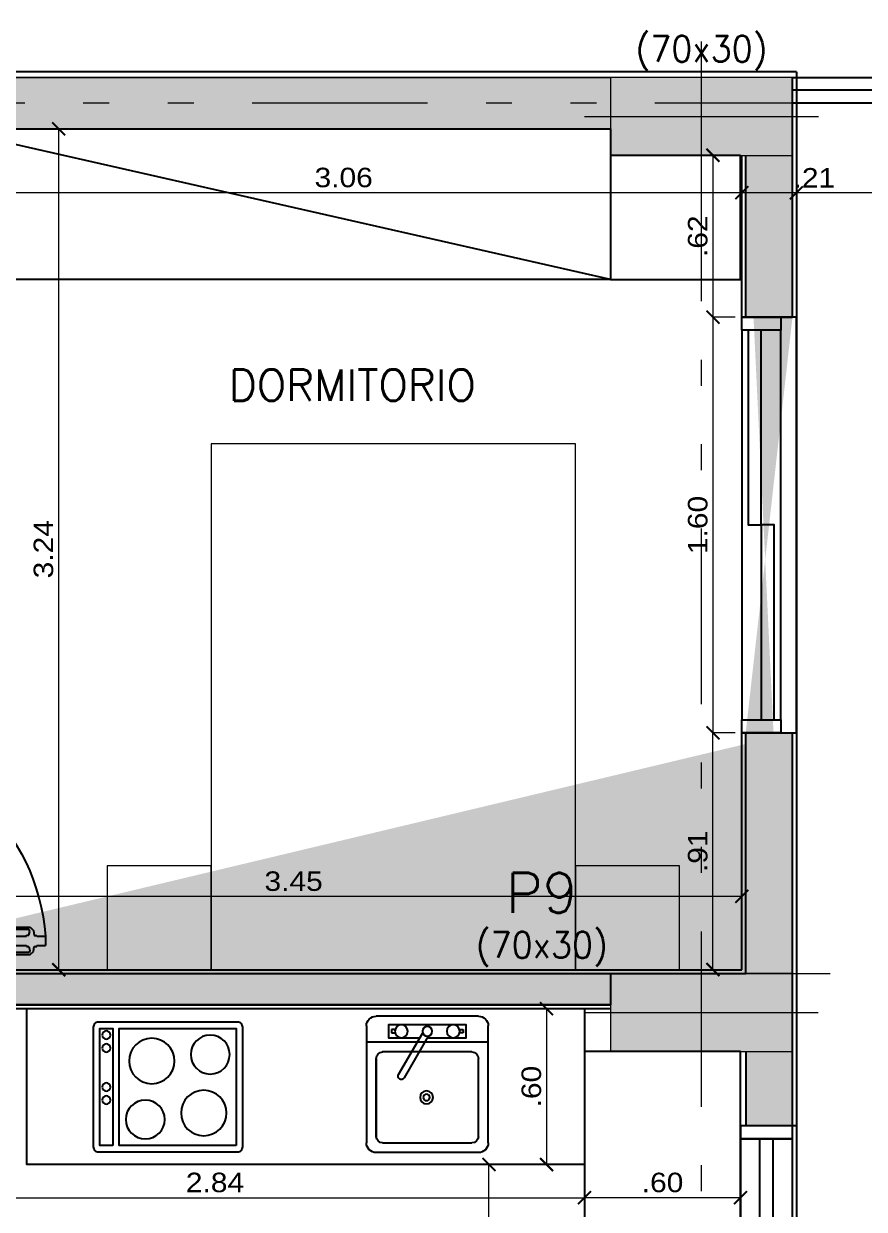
# Model space of a CAD drawing. Header units: metres. Extents: x 219 to 707, y -561 to -17.
# Drawn here: x 348.887 to 352.122, y -174.683 to -170.119 of the extents above; entities that cross this region are included whole.
import ezdxf
from ezdxf.enums import TextEntityAlignment as Align

# ---------------------------------------------------------------- set-up
doc = ezdxf.new("R2010")
doc.units = ezdxf.units.M
doc.linetypes.add('CYPE_RAYAPUNTOPUNTO', pattern=[0.45, 0.225, -0.075, 0, -0.075, 0, -0.075])
doc.linetypes.add('HIDDEN', pattern=[0.375, 0.25, -0.125])
for name, color, linetype in [('1', 1, 'Continuous'), ('A-Aberturas', 2, 'Continuous'), ('A-Equipamiento fijo', 253, 'Continuous'), ('A-Muros', 4, 'Continuous'), ('A-Pisos', 1, 'Continuous'), ('A-Proyección', 1, 'HIDDEN'), ('A-Revoques', 1, 'Continuous'), ('A-Texto', 3, 'Continuous'), ('Dr Ejes en bloque', 4, 'Continuous'), ('TCOTA', 1, 'Continuous')]:
    doc.layers.add(name, color=color, linetype=linetype)
for name, color, linetype, lineweight in [('A-Equipamiento', 251, 'Continuous', 5), ('COTAS_REPLANTEO', 7, 'CYPE_RAYAPUNTOPUNTO', 0), ('PILAR_DIM', 253, 'Continuous', 0), ('PILAR_EJES', 1, 'Continuous', 0), ('PILAR_HORMIGON', 5, 'Continuous', 20), ('PILAR_REF', 253, 'Continuous', 0)]:
    doc.layers.add(name, color=color, linetype=linetype, lineweight=lineweight)
for name, color, linetype, transparency in [('M1-Muro Común 20', 12, 'Continuous', 0.5), ('M3- Muro Hueco 15', 113, 'Continuous', 0.7), ('M4-Muro Hueco 22', 42, 'Continuous', 0.5)]:
    doc.layers.add(name, color=color, linetype=linetype, transparency=transparency)
doc.styles.add('1-50', font='arial.ttf', dxfattribs={"width": 1.1, "height": 0.075})
doc.styles.add('CYPETXT', font='romans', dxfattribs={"height": 0.2})
doc.styles.add('T12', font='romans.shx', dxfattribs={"height": 0.12})
doc.dimstyles.new('1-50', dxfattribs={"dimscale": 0, "dimtxt": 0.075, "dimasz": 0.05, "dimexe": 0, "dimexo": 0.025, "dimgap": 0.02, "dimtad": 1, "dimzin": 4, "dimdsep": 46, "dimtxsty": '1-50', "dimblk": 'ARCHTICK', "dimcen": 0.09, "dimclrd": 256, "dimclre": 8, "dimclrt": 2, "dimadec": 0, "dimazin": 3, "dimtfac": 1, "dimtofl": 0, "dimtmove": 2, "dimatfit": 3, "dimldrblk": 'OPEN90', "dimfxl": 1, "dimtolj": 1, "dimtzin": 0, "dimlwd": 18, "dimlwe": 18, "dimarcsym": 0})

# ---------------------------------------------------------------- blocks, each defined once
blk = doc.blocks.new('Cocelpl')
at = {"layer": 'A-Equipamiento fijo'}
blk.add_lwpolyline([(-0.5, -0.2675), (-0.5, 0.2675, -0.414214), (-0.48, 0.2875), (-0.02, 0.2875, -0.414214), (0, 0.2675), (0, -0.2675, -0.414214), (-0.02, -0.2875), (-0.48, -0.2875, -0.414214)], format="xyb", close=True, dxfattribs=at)
for points in [[(-0.475, 0.2625), (-0.475, -0.1875), (-0.025, -0.1875), (-0.025, 0.2625)], [(-0.475, -0.2125), (-0.475, -0.2625), (-0.025, -0.2625), (-0.025, -0.2125)]]:
    blk.add_lwpolyline(points, close=True, dxfattribs=at)
for centre, radius in [((-0.125, 0.1625), 0.075), ((-0.35, 0.1375), 0.0875), ((-0.15, -0.0625), 0.0875), ((-0.375, -0.0875), 0.075), ((-0.3, -0.2375), 0.0156), ((-0.25, -0.2375), 0.0156), ((-0.1, -0.2375), 0.0156), ((-0.05, -0.2375), 0.0156)]:
    blk.add_circle(centre, radius, dxfattribs=at)
blk = doc.blocks.new('hoja 75')
for p, q in [((2947.502, 1180.9982), (2947.5913, 1180.9982)), ((2947.502, 1180.9896), (2947.502, 1180.9982)), ((2947.5875, 1180.9896), (2947.502, 1180.9896)), ((2947.5864, 1180.9675), (2947.5891, 1180.9821)), ((2947.5891, 1180.9821), (2947.5875, 1180.9896)), ((2947.5913, 1180.9982), (2947.6042, 1180.9864)), ((2947.6042, 1180.9864), (2947.6069, 1180.967)), ((2946.8799, 1180.9638), (2947.5768, 1180.9638)), ((2946.8799, 1180.9638), (2946.8799, 1180.9278)), ((2947.5768, 1180.9638), (2947.5768, 1180.9675)), ((2947.5768, 1180.9675), (2947.5864, 1180.9675)), ((2947.6069, 1180.967), (2947.6166, 1180.967)), ((2947.6166, 1180.967), (2947.6166, 1180.9638)), ((2947.6166, 1180.9638), (2947.6499, 1180.9638)), ((2947.6499, 1180.9277), (2947.6499, 1180.9638)), ((2946.8799, 1180.9278), (2947.5768, 1180.9278)), ((2947.5875, 1180.9019), (2947.502, 1180.9019)), ((2947.502, 1180.9019), (2947.502, 1180.8933)), ((2947.502, 1180.8933), (2947.5913, 1180.8933)), ((2947.5768, 1180.9278), (2947.5768, 1180.924)), ((2947.5768, 1180.924), (2947.5864, 1180.924)), ((2947.5864, 1180.924), (2947.5891, 1180.9094)), ((2947.5891, 1180.9094), (2947.5875, 1180.9019)), ((2947.5913, 1180.8933), (2947.6042, 1180.9051)), ((2947.6042, 1180.9051), (2947.6069, 1180.9245)), ((2947.6069, 1180.9245), (2947.6166, 1180.9245)), ((2947.6166, 1180.9277), (2947.6499, 1180.9277)), ((2947.6166, 1180.9245), (2947.6166, 1180.9277))]:
    blk.add_line(p, q)
blk = doc.blocks.new('A$C30CA3CF2')
at = {"transparency": 33554661}
h = blk.add_hatch(dxfattribs=at)
h.set_pattern_fill('ANSI31', color=1, scale=0.001, angle=180, style=0)
h.set_pattern_definition([(225, (3011.2897267, 1180.500286), (0.0022450640303, -0.0022450640303), [])])
h.paths.add_polyline_path([(1.609, 0.7021), (1.624, 0.7021), (1.624, 0.8121), (1.609, 0.8121)])
h.paths.add_polyline_path([(0.774, 0.7021), (0.789, 0.7021), (0.789, 0.8121), (0.774, 0.8121)])
for p, q in [((0.774, 0.8121), (0.754, 0.8121)), ((0.824, 0.7761), (0.814, 0.7761)), ((1.624, 0.8121), (1.644, 0.8121)), ((1.574, 0.7021), (1.654, 0.7021))]:
    blk.add_line(p, q, dxfattribs=at)
for points in [[(0.734, 0.8221), (0.804, 0.8221), (0.804, 0.8121), (0.734, 0.8121)], [(1.664, 0.8221), (1.594, 0.8221), (1.594, 0.8121), (1.664, 0.8121)], [(0.744, 0.7021), (0.814, 0.7021), (0.814, 0.6921), (0.744, 0.6921)], [(1.654, 0.7021), (1.584, 0.7021), (1.584, 0.6921), (1.654, 0.6921)]]:
    blk.add_lwpolyline(points, close=True, dxfattribs=at)
at = {"color": 0, "linetype": 'ByBlock', "transparency": 33554661}
for points in [[(0.759, 0.8121), (0.774, 0.8121), (0.774, 0.7021), (0.759, 0.7021)], [(0.789, 0.8121), (0.814, 0.8121), (0.814, 0.7761), (0.824, 0.7761), (0.824, 0.7021), (0.789, 0.7021)], [(1.609, 0.8121), (1.584, 0.8121), (1.584, 0.7761), (1.574, 0.7761), (1.574, 0.7021), (1.609, 0.7021)], [(1.624, 0.8121), (1.639, 0.8121), (1.639, 0.7021), (1.624, 0.7021)]]:
    blk.add_lwpolyline(points, close=True, dxfattribs=at)
at = {"color": 1, "transparency": 33554661}
blk.add_arc((0.7921, 0.7921), 0.7921, 1.4466, 85.8096, dxfattribs=at)
at = {"transparency": 33554661, "rotation": 90}
blk.add_blockref('hoja 75', (1181.7777, -2946.0678), dxfattribs=at)
blk.add_blockref('hoja 75', (1181.7777, -2946.0678), dxfattribs=at)
blk = doc.blocks.new('LAVADO PLANTA')
at = {"color": 252}
for p, q in [((34.0035, 8.6101), (33.9896, 8.6101)), ((33.9896, 8.6101), (33.9896, 8.5976)), ((33.9896, 8.5976), (34.0035, 8.5976)), ((34.1234, 8.5852), (34.2163, 8.4244)), ((34.2379, 8.4369), (34.145, 8.5977)), ((34.2507, 8.6101), (34.2646, 8.6101)), ((34.2646, 8.5976), (34.2507, 8.5976)), ((34.2646, 8.6101), (34.2646, 8.5976)), ((33.8927, 8.5617), (34.3615, 8.5617)), ((34.324, 8.1992), (34.324, 8.4992)), ((34.3615, 8.4992), (34.3615, 8.1992)), ((33.9302, 8.1367), (34.324, 8.1367))]:
    blk.add_line(p, q, dxfattribs=at)
for points in [[(33.9302, 8.6617), (34.324, 8.6617)], [(34.1269, 8.5788), (33.9771, 8.5788), (33.9771, 8.6288), (34.2771, 8.6288), (34.2771, 8.5788), (34.1559, 8.5788)], [(33.8927, 8.1742), (33.8927, 8.6242)], [(34.3615, 8.6242), (34.3615, 8.1742)], [(33.9302, 8.1992), (33.9302, 8.4992)], [(33.9552, 8.5242), (34.299, 8.5242)], [(34.324, 8.4992), (34.324, 8.1992)], [(34.299, 8.1742), (33.9552, 8.1742)]]:
    blk.add_lwpolyline(points, dxfattribs=at)
for centre, radius in [((34.0271, 8.6038), 0.025), ((34.2271, 8.6038), 0.025), ((34.1271, 8.6038), 0.0187), ((34.1302, 8.3492), 0.025), ((34.1302, 8.3492), 0.0125)]:
    blk.add_circle(centre, radius, dxfattribs=at)
for centre, radius, start, end in [((33.9302, 8.6242), 0.0375, 90, 180), ((34.324, 8.6242), 0.0375, 0, 90), ((33.9552, 8.4992), 0.025, 90, 180), ((34.299, 8.4992), 0.025, 0, 90), ((34.299, 8.4992), 0.025, 0, 90), ((34.2271, 8.4306), 0.0125, 210, 30), ((33.9302, 8.1742), 0.0375, 180, 270), ((33.9552, 8.1992), 0.025, 180, 270), ((34.299, 8.1992), 0.025, 270, 0), ((34.299, 8.1992), 0.025, 270, 0), ((34.324, 8.1742), 0.0375, 270, 0)]:
    blk.add_arc(centre, radius, start, end, dxfattribs=at)
blk = doc.blocks.new('A$Cdcc540ea')
for points in [[(-0.15, -0.1), (0, -0.1), (0, -0.15), (-0.15, -0.15), (-0.15, -0.1)], [(-0.15, -1.65), (0, -1.65), (0, -1.7), (-0.15, -1.7), (-0.15, -1.65)]]:
    blk.add_lwpolyline(points)
at = {"color": 1}
blk.add_lwpolyline([(-0.15, -1.65), (0, -1.65), (0, -0.15), (-0.15, -0.15)], close=True, dxfattribs=at)
for points in [[(-0.075, -0.9), (-0.075, -0.15), (-0.125, -0.15), (-0.125, -0.9)], [(-0.025, -1.65), (-0.025, -0.9), (-0.075, -0.9), (-0.075, -1.65)]]:
    blk.add_lwpolyline(points, close=True)
blk = doc.blocks.new('_ArchTick')
at = {"color": 0, "linetype": 'ByBlock', "const_width": 0.15}
blk.add_lwpolyline([(-0.5, -0.5), (0.5, 0.5)], dxfattribs=at)
blk = doc.blocks.new('*D88')
at = {"layer": 'Defpoints', "color": 0, "transparency": 16777216}
for p in [(348.5859, -170.7702), (348.5859, -171.1866), (351.6509, -171.1866)]:
    blk.add_point(p, dxfattribs=at)
at = {"layer": 'TCOTA', "color": 8, "lineweight": 18, "transparency": 16777216}
for p, q in [((348.5859, -171.1616), (348.5859, -170.7702)), ((351.6509, -171.1616), (351.6509, -170.7702))]:
    blk.add_line(p, q, dxfattribs=at)
at = {"layer": 'TCOTA', "lineweight": 18, "transparency": 16777216}
blk.add_line((351.6509, -170.7702), (348.5859, -170.7702), dxfattribs=at)
at = {"layer": 'TCOTA', "lineweight": 18, "transparency": 16777216, "xscale": 0.05, "yscale": 0.05, "zscale": 0.05, "rotation": 180}
blk.add_blockref('_ArchTick', (348.5859, -170.7702), dxfattribs=at)
at = {"layer": 'TCOTA', "lineweight": 18, "transparency": 16777216, "xscale": 0.05, "yscale": 0.05, "zscale": 0.05}
blk.add_blockref('_ArchTick', (351.6509, -170.7702), dxfattribs=at)
at = {"layer": 'TCOTA', "color": 2, "transparency": 16777216, "insert": (350.1184, -170.7118), "char_height": 0.075, "attachment_point": 5, "style": '1-50'}
blk.add_mtext('\\A1;3.06', dxfattribs=at)
blk = doc.blocks.new('_Open90')
at = {"color": 0, "linetype": 'ByBlock', "lineweight": -2}
for p, q in [((0, 0), (-1, 0)), ((-0.5, 0.5), (0, 0)), ((0, 0), (-0.5, -0.5))]:
    blk.add_line(p, q, dxfattribs=at)
blk = doc.blocks.new('*D89')
at = {"layer": 'Defpoints', "color": 0, "transparency": 16777216}
for p in [(351.6509, -170.7702), (351.6509, -170.8046), (351.8609, -170.8046)]:
    blk.add_point(p, dxfattribs=at)
at = {"layer": 'TCOTA', "color": 8, "lineweight": 18, "transparency": 16777216}
for p, q in [((351.6509, -170.7796), (351.6509, -170.7702)), ((351.8609, -170.7796), (351.8609, -170.7702))]:
    blk.add_line(p, q, dxfattribs=at)
at = {"layer": 'TCOTA', "lineweight": 18, "transparency": 16777216}
blk.add_line((351.8609, -170.7702), (351.6509, -170.7702), dxfattribs=at)
at = {"layer": 'TCOTA', "lineweight": 18, "transparency": 16777216, "xscale": 0.05, "yscale": 0.05, "zscale": 0.05, "rotation": 180}
blk.add_blockref('_ArchTick', (351.6509, -170.7702), dxfattribs=at)
at = {"layer": 'TCOTA', "lineweight": 18, "transparency": 16777216, "xscale": 0.05, "yscale": 0.05, "zscale": 0.05}
blk.add_blockref('_ArchTick', (351.8609, -170.7702), dxfattribs=at)
at = {"layer": 'TCOTA', "color": 2, "transparency": 16777216, "insert": (351.9302, -170.7125), "char_height": 0.075, "attachment_point": 5, "style": '1-50'}
blk.add_mtext('\\A1;.21', dxfattribs=at)
blk = doc.blocks.new('*D90')
at = {"layer": 'Defpoints', "color": 0, "transparency": 16777216}
for p in [(351.8609, -170.7702), (351.8609, -170.7702), (352.8609, -170.7819)]:
    blk.add_point(p, dxfattribs=at)
at = {"layer": 'TCOTA', "color": 8, "lineweight": 18, "transparency": 16777216}
for p, q in [((351.8609, -170.7452), (351.8609, -170.7702)), ((352.8609, -170.7569), (352.8609, -170.7702))]:
    blk.add_line(p, q, dxfattribs=at)
at = {"layer": 'TCOTA', "lineweight": 18, "transparency": 16777216}
blk.add_line((352.8609, -170.7702), (351.8609, -170.7702), dxfattribs=at)
at = {"layer": 'TCOTA', "lineweight": 18, "transparency": 16777216, "xscale": 0.05, "yscale": 0.05, "zscale": 0.05, "rotation": 180}
blk.add_blockref('_ArchTick', (351.8609, -170.7702), dxfattribs=at)
at = {"layer": 'TCOTA', "lineweight": 18, "transparency": 16777216, "xscale": 0.05, "yscale": 0.05, "zscale": 0.05}
blk.add_blockref('_ArchTick', (352.8609, -170.7702), dxfattribs=at)
at = {"layer": 'TCOTA', "color": 2, "transparency": 16777216, "insert": (352.3609, -170.7119), "char_height": 0.075, "attachment_point": 5, "style": '1-50'}
blk.add_mtext('\\A1;1.00', dxfattribs=at)
blk = doc.blocks.new('*D100')
at = {"layer": 'Defpoints', "color": 0, "transparency": 16777216}
for p in [(349.0215, -170.5237), (349.077, -170.5237), (349.077, -173.7603)]:
    blk.add_point(p, dxfattribs=at)
at = {"layer": 'TCOTA', "color": 8, "lineweight": 18, "transparency": 16777216}
for p, q in [((349.052, -170.5237), (349.0215, -170.5237)), ((349.052, -173.7603), (349.0215, -173.7603))]:
    blk.add_line(p, q, dxfattribs=at)
at = {"layer": 'TCOTA', "lineweight": 18, "transparency": 16777216}
blk.add_line((349.0215, -173.7603), (349.0215, -170.5237), dxfattribs=at)
at = {"layer": 'TCOTA', "lineweight": 18, "transparency": 16777216, "xscale": 0.05, "yscale": 0.05, "zscale": 0.05}
for p, rotation in [((349.0215, -170.5237), 90), ((349.0215, -173.7603), 270)]:
    blk.add_blockref('_ArchTick', p, dxfattribs=dict(at, rotation=rotation))
at = {"layer": 'TCOTA', "color": 2, "transparency": 16777216, "insert": (348.9632, -172.142), "char_height": 0.075, "attachment_point": 5, "rotation": 90, "style": '1-50'}
blk.add_mtext('\\A1;3.24', dxfattribs=at)
blk = doc.blocks.new('*D101')
at = {"layer": 'Defpoints', "color": 0, "transparency": 16777216}
for p in [(351.5399, -172.8487), (351.6509, -172.8487), (351.6509, -173.7603)]:
    blk.add_point(p, dxfattribs=at)
at = {"layer": 'TCOTA', "color": 8, "lineweight": 18, "transparency": 16777216}
for p, q in [((351.6259, -172.8487), (351.5399, -172.8487)), ((351.6259, -173.7603), (351.5399, -173.7603))]:
    blk.add_line(p, q, dxfattribs=at)
at = {"layer": 'TCOTA', "lineweight": 18, "transparency": 16777216}
blk.add_line((351.5399, -173.7603), (351.5399, -172.8487), dxfattribs=at)
at = {"layer": 'TCOTA', "lineweight": 18, "transparency": 16777216, "xscale": 0.05, "yscale": 0.05, "zscale": 0.05}
for p, rotation in [((351.5399, -172.8487), 90), ((351.5399, -173.7603), 270)]:
    blk.add_blockref('_ArchTick', p, dxfattribs=dict(at, rotation=rotation))
at = {"layer": 'TCOTA', "color": 2, "transparency": 16777216, "insert": (351.4816, -173.3045), "char_height": 0.075, "attachment_point": 5, "rotation": 90, "style": '1-50'}
blk.add_mtext('\\A1;.91', dxfattribs=at)
blk = doc.blocks.new('*D102')
at = {"layer": 'Defpoints', "color": 0, "transparency": 16777216}
for p in [(351.6509, -171.2487), (351.5399, -172.8487), (351.6509, -172.8487)]:
    blk.add_point(p, dxfattribs=at)
at = {"layer": 'TCOTA', "color": 8, "lineweight": 18, "transparency": 16777216}
for p, q in [((351.6259, -171.2487), (351.5399, -171.2487)), ((351.6259, -172.8487), (351.5399, -172.8487))]:
    blk.add_line(p, q, dxfattribs=at)
at = {"layer": 'TCOTA', "lineweight": 18, "transparency": 16777216}
blk.add_line((351.5399, -171.2487), (351.5399, -172.8487), dxfattribs=at)
at = {"layer": 'TCOTA', "lineweight": 18, "transparency": 16777216, "xscale": 0.05, "yscale": 0.05, "zscale": 0.05}
for p, rotation in [((351.5399, -171.2487), 90), ((351.5399, -172.8487), 270)]:
    blk.add_blockref('_ArchTick', p, dxfattribs=dict(at, rotation=rotation))
at = {"layer": 'TCOTA', "color": 2, "transparency": 16777216, "insert": (351.4816, -172.0487), "char_height": 0.075, "attachment_point": 5, "rotation": 90, "style": '1-50'}
blk.add_mtext('\\A1;1.60', dxfattribs=at)
blk = doc.blocks.new('*D103')
at = {"layer": 'Defpoints', "color": 0, "transparency": 16777216}
for p in [(351.5574, -170.626), (351.5399, -171.2487), (351.6509, -171.2487)]:
    blk.add_point(p, dxfattribs=at)
at = {"layer": 'TCOTA', "color": 8, "lineweight": 18, "transparency": 16777216}
for p, q in [((351.5324, -170.626), (351.5399, -170.626)), ((351.6259, -171.2487), (351.5399, -171.2487))]:
    blk.add_line(p, q, dxfattribs=at)
at = {"layer": 'TCOTA', "lineweight": 18, "transparency": 16777216}
blk.add_line((351.5399, -170.626), (351.5399, -171.2487), dxfattribs=at)
at = {"layer": 'TCOTA', "lineweight": 18, "transparency": 16777216, "xscale": 0.05, "yscale": 0.05, "zscale": 0.05}
for p, rotation in [((351.5399, -170.626), 90), ((351.5399, -171.2487), 270)]:
    blk.add_blockref('_ArchTick', p, dxfattribs=dict(at, rotation=rotation))
at = {"layer": 'TCOTA', "color": 2, "transparency": 16777216, "insert": (351.4816, -170.9373), "char_height": 0.075, "attachment_point": 5, "rotation": 90, "style": '1-50'}
blk.add_mtext('\\A1;.62', dxfattribs=at)
blk = doc.blocks.new('*D106')
at = {"layer": 'Defpoints', "color": 0, "transparency": 16777216}
for p in [(348.2006, -173.4784), (351.6509, -173.4699), (348.2006, -173.6677)]:
    blk.add_point(p, dxfattribs=at)
at = {"layer": 'TCOTA', "color": 8, "lineweight": 18, "transparency": 16777216}
for p, q in [((348.2006, -173.6427), (348.2006, -173.4784)), ((351.6509, -173.4949), (351.6509, -173.4784))]:
    blk.add_line(p, q, dxfattribs=at)
at = {"layer": 'TCOTA', "lineweight": 18, "transparency": 16777216}
blk.add_line((351.6509, -173.4784), (348.2006, -173.4784), dxfattribs=at)
at = {"layer": 'TCOTA', "lineweight": 18, "transparency": 16777216, "xscale": 0.05, "yscale": 0.05, "zscale": 0.05, "rotation": 180}
blk.add_blockref('_ArchTick', (348.2006, -173.4784), dxfattribs=at)
at = {"layer": 'TCOTA', "lineweight": 18, "transparency": 16777216, "xscale": 0.05, "yscale": 0.05, "zscale": 0.05}
blk.add_blockref('_ArchTick', (351.6509, -173.4784), dxfattribs=at)
at = {"layer": 'TCOTA', "color": 2, "transparency": 16777216, "insert": (349.9258, -173.4201), "char_height": 0.075, "attachment_point": 5, "style": '1-50'}
blk.add_mtext('\\A1;3.45', dxfattribs=at)
blk = doc.blocks.new('*D113')
at = {"layer": 'Defpoints', "color": 0, "transparency": 16777216}
for p in [(348.2006, -174.5103), (351.0456, -174.5103), (351.0456, -174.638)]:
    blk.add_point(p, dxfattribs=at)
at = {"layer": 'TCOTA', "color": 8, "lineweight": 18, "transparency": 16777216}
for p, q in [((348.2006, -174.5353), (348.2006, -174.638)), ((351.0456, -174.5353), (351.0456, -174.638))]:
    blk.add_line(p, q, dxfattribs=at)
at = {"layer": 'TCOTA', "lineweight": 18, "transparency": 16777216}
blk.add_line((348.2006, -174.638), (351.0456, -174.638), dxfattribs=at)
at = {"layer": 'TCOTA', "lineweight": 18, "transparency": 16777216, "xscale": 0.05, "yscale": 0.05, "zscale": 0.05, "rotation": 180}
blk.add_blockref('_ArchTick', (348.2006, -174.638), dxfattribs=at)
at = {"layer": 'TCOTA', "lineweight": 18, "transparency": 16777216, "xscale": 0.05, "yscale": 0.05, "zscale": 0.05}
blk.add_blockref('_ArchTick', (351.0456, -174.638), dxfattribs=at)
at = {"layer": 'TCOTA', "color": 2, "transparency": 16777216, "insert": (349.6231, -174.5797), "char_height": 0.075, "attachment_point": 5, "style": '1-50'}
blk.add_mtext('\\A1;2.84', dxfattribs=at)
blk = doc.blocks.new('*D114')
at = {"layer": 'Defpoints', "color": 0, "transparency": 16777216}
for p in [(351.0456, -174.638), (351.0456, -174.638), (351.6459, -174.638)]:
    blk.add_point(p, dxfattribs=at)
at = {"layer": 'TCOTA', "color": 8, "lineweight": 18, "transparency": 16777216}
for p, q in [((351.0456, -174.613), (351.0456, -174.638)), ((351.6459, -174.613), (351.6459, -174.638))]:
    blk.add_line(p, q, dxfattribs=at)
at = {"layer": 'TCOTA', "lineweight": 18, "transparency": 16777216}
blk.add_line((351.6459, -174.638), (351.0456, -174.638), dxfattribs=at)
at = {"layer": 'TCOTA', "lineweight": 18, "transparency": 16777216, "xscale": 0.05, "yscale": 0.05, "zscale": 0.05, "rotation": 180}
blk.add_blockref('_ArchTick', (351.0456, -174.638), dxfattribs=at)
at = {"layer": 'TCOTA', "lineweight": 18, "transparency": 16777216, "xscale": 0.05, "yscale": 0.05, "zscale": 0.05}
blk.add_blockref('_ArchTick', (351.6459, -174.638), dxfattribs=at)
at = {"layer": 'TCOTA', "color": 2, "transparency": 16777216, "insert": (351.3458, -174.5797), "char_height": 0.075, "attachment_point": 5, "style": '1-50'}
blk.add_mtext('\\A1;.60', dxfattribs=at)
blk = doc.blocks.new('*D123')
at = {"layer": 'Defpoints', "color": 0, "transparency": 16777216}
for p in [(350.6777, -174.5103), (350.6777, -174.5103), (350.6777, -175.5539)]:
    blk.add_point(p, dxfattribs=at)
at = {"layer": 'TCOTA', "color": 8, "lineweight": 18, "transparency": 16777216}
for p, q in [((350.7027, -174.5103), (350.6777, -174.5103)), ((350.6527, -175.5539), (350.6777, -175.5539))]:
    blk.add_line(p, q, dxfattribs=at)
at = {"layer": 'TCOTA', "lineweight": 18, "transparency": 16777216}
blk.add_line((350.6777, -175.5539), (350.6777, -174.5103), dxfattribs=at)
at = {"layer": 'TCOTA', "lineweight": 18, "transparency": 16777216, "xscale": 0.05, "yscale": 0.05, "zscale": 0.05}
for p, rotation in [((350.6777, -174.5103), 90), ((350.6777, -175.5539), 270)]:
    blk.add_blockref('_ArchTick', p, dxfattribs=dict(at, rotation=rotation))
at = {"layer": 'TCOTA', "color": 2, "transparency": 16777216, "insert": (350.6194, -175.0321), "char_height": 0.075, "attachment_point": 5, "rotation": 90, "style": '1-50'}
blk.add_mtext('\\A1;1.04', dxfattribs=at)
blk = doc.blocks.new('*D124')
at = {"layer": 'Defpoints', "color": 0, "transparency": 16777216}
for p in [(350.8607, -173.9103), (350.8607, -174.5103), (350.8994, -174.5103)]:
    blk.add_point(p, dxfattribs=at)
at = {"layer": 'TCOTA', "color": 8, "lineweight": 18, "transparency": 16777216}
for p, q in [((350.8857, -173.9103), (350.8994, -173.9103)), ((350.8857, -174.5103), (350.8994, -174.5103))]:
    blk.add_line(p, q, dxfattribs=at)
at = {"layer": 'TCOTA', "lineweight": 18, "transparency": 16777216}
blk.add_line((350.8994, -173.9103), (350.8994, -174.5103), dxfattribs=at)
at = {"layer": 'TCOTA', "lineweight": 18, "transparency": 16777216, "xscale": 0.05, "yscale": 0.05, "zscale": 0.05}
for p, rotation in [((350.8994, -173.9103), 90), ((350.8994, -174.5103), 270)]:
    blk.add_blockref('_ArchTick', p, dxfattribs=dict(at, rotation=rotation))
at = {"layer": 'TCOTA', "color": 2, "transparency": 16777216, "insert": (350.8411, -174.2103), "char_height": 0.075, "attachment_point": 5, "rotation": 90, "style": '1-50'}
blk.add_mtext('\\A1;.60', dxfattribs=at)
blk = doc.blocks.new('Ejes del pilar')
at = {"layer": 'PILAR_EJES'}
for p, q in [((0, -0.5), (0, 0.5)), ((-0.5, 0), (0.5, 0))]:
    blk.add_line(p, q, dxfattribs=at)
blk = doc.blocks.new('A$Cbfd24b4d')
at = {"transparency": 33554559}
h = blk.add_hatch(color=253, dxfattribs=at)
h.paths.add_polyline_path([(-16.5, 0.1), (-16.85, 0.1), (-16.85, 0), (-16.5, 0)])
h.paths.add_polyline_path([(-16.5, -0.1), (-16.5, 0), (-16.85, 0), (-16.85, -0.1)])
h.paths.add_polyline_path([(-17.2, -0.1), (-16.85, -0.1), (-16.85, 0), (-17.2, 0)])
h.paths.add_polyline_path([(-17.2, 0.1), (-17.2, 0), (-16.85, 0), (-16.85, 0.1)])
h.paths.add_polyline_path([(-11.525, 0.0996), (-11.925, 0.0996), (-11.925, -0.0004), (-11.525, -0.0004)])
h.paths.add_polyline_path([(-11.525, -0.1004), (-11.525, -0.0004), (-11.925, -0.0004), (-11.925, -0.1004)])
h.paths.add_polyline_path([(-11.9747, -0.0004), (-11.925, -0.0004), (-11.925, 0.0996), (-11.9747, 0.0996)])
h.paths.add_polyline_path([(-11.925, -0.0004), (-11.9747, -0.0004), (-11.9747, -0.1004), (-11.925, -0.1004)])
h.paths.add_polyline_path([(-12.325, -0.1004), (-11.9747, -0.1004), (-11.9747, -0.0004), (-12.325, -0.0004)])
h.paths.add_polyline_path([(-12.325, 0.0996), (-12.325, -0.0004), (-11.9747, -0.0004), (-11.9747, 0.0996)])
h.paths.add_polyline_path([(-7.3, 0.1), (-7.3, -0.05), (-6.95, -0.05), (-6.95, 0.1)])
h.paths.add_polyline_path([(-6.6, 0.1), (-6.95, 0.1), (-6.95, -0.05), (-6.6, -0.05)])
h.paths.add_polyline_path([(-6.6, -0.2), (-6.6, -0.05), (-6.95, -0.05), (-6.95, -0.2)])
h.paths.add_polyline_path([(-7.3, -0.2), (-6.95, -0.2), (-6.95, -0.05), (-7.3, -0.05)])
h = blk.add_hatch(color=253, dxfattribs=at)
h.paths.add_polyline_path([(-17.7008, -9.9381), (-17.0008, -9.9381), (-17.0008, -9.6381), (-17.7008, -9.6381)])
h.paths.add_polyline_path([(-17.2011, -13.9003), (-16.9011, -13.9003), (-16.9011, -13.3003), (-17.2011, -13.3003)])
h.paths.add_polyline_path([(-12.0511, -13.9003), (-11.7511, -13.9003), (-11.7511, -13.3003), (-12.0511, -13.3003)])
h.paths.add_polyline_path([(-12.0508, -10.4381), (-11.7508, -10.4381), (-11.7508, -9.6381), (-12.0508, -9.6381)])
h.paths.add_polyline_path([(-6.8008, -10.3381), (-6.4508, -10.3381), (-6.4508, -9.6381), (-6.8008, -9.6381)])
h.paths.add_polyline_path([(-6.802, -13.9003), (-6.502, -13.9003), (-6.502, -13.3003), (-6.802, -13.3003)])
h.paths.add_polyline_path([(-3.7511, -13.9003), (-3.4511, -13.9003), (-3.4511, -13.2003), (-3.7511, -13.2003)])
h.paths.add_polyline_path([(-3.7508, -10.3381), (-3.4508, -10.3381), (-3.4508, -9.6381), (-3.7508, -9.6381)])
h.paths.add_polyline_path([(0.9002, -13.9003), (1.6002, -13.9003), (1.6002, -13.6003), (0.9002, -13.6003)])
h.paths.add_polyline_path([(6.3, -13.9003), (6.6, -13.9003), (6.6, -13.3003), (6.3, -13.3003)])
h.paths.add_polyline_path([(6.3, -10.3381), (6.6, -10.3381), (6.6, -9.6381), (6.3, -9.6381)])
h.paths.add_polyline_path([(6.2997, -3.5519), (6.5997, -3.5519), (6.5997, -2.8519), (6.2997, -2.8519)])
h.paths.add_polyline_path([(-0.3503, -4.0492), (-0.0503, -4.0492), (-0.0503, -3.3492), (-0.3503, -3.3492)])
h.paths.add_polyline_path([(-3.1503, -4.05), (-2.8503, -4.05), (-2.8503, -3.35), (-3.1503, -3.35)])
h.paths.add_polyline_path([(-7.3003, -3.6492), (-6.6003, -3.6492), (-6.6003, -3.3492), (-7.3003, -3.3492)])
h.paths.add_polyline_path([(-12.0503, -3.6492), (-11.3503, -3.6492), (-11.3503, -3.3492), (-12.0503, -3.3492)])
at = {"layer": 'PILAR_HORMIGON'}
for points in [[(-7.3, -0.2), (-6.6, -0.2), (-6.6, 0.1), (-7.3, 0.1), (-7.3, -0.2)], [(-7.3, -0.2), (-6.6, -0.2), (-6.6, 0.1), (-7.3, 0.1), (-7.3, -0.2)], [(-7.3003, -3.6492), (-6.6003, -3.6492), (-6.6003, -3.3492), (-7.3003, -3.3492), (-7.3003, -3.6492)], [(-7.3003, -3.6492), (-6.6003, -3.6492), (-6.6003, -3.3492), (-7.3003, -3.3492), (-7.3003, -3.6492)]]:
    blk.add_lwpolyline(points, close=True, dxfattribs=at)
at = {"layer": 'PILAR_EJES', "xscale": 0.9000000000000001, "yscale": 0.5}
for p in [(-6.95, -0.05), (-6.95, -0.05), (-6.9503, -3.4992), (-6.9503, -3.4992)]:
    blk.add_blockref('Ejes del pilar', p, dxfattribs=at)
at = {"layer": 'PILAR_DIM', "lineweight": 0, "style": 'CYPETXT', "width": 0.882521}
for p, p2 in [((-7.2042, 0.16), (-6.6957, 0.16)), ((-7.2042, 0.16), (-6.6957, 0.16)), ((-7.8188, -3.2892), (-7.3103, -3.2892)), ((-7.8188, -3.2892), (-7.3103, -3.2892))]:
    blk.add_text('(70x30)', height=0.1, dxfattribs=at).set_placement(p, p2, align=Align.FIT)
at = {"layer": 'PILAR_REF', "style": 'CYPETXT', "width": 1.024398}
blk.add_text('P9', height=0.15333, dxfattribs=at).set_placement((-7.7029, -3.1151), (-7.4262, -3.1151), align=Align.FIT)
blk.add_text('P9', height=0.15333, dxfattribs=at).set_placement((-7.7029, -3.1151), (-7.4262, -3.1151), align=Align.FIT)
blk = doc.blocks.new('DSADADASDAS')
at = {"layer": 'COTAS_REPLANTEO', "ltscale": 3}
for p, q in [((125.7777, 125.9327, -0.525), (125.7777, 146.4778, -0.525)), ((110.0984, 143.7469, -0.525), (141.6696, 143.7469, -0.525)), ((110.0984, 140.3953, -0.525), (141.6696, 140.3953, -0.525))]:
    blk.add_line(p, q, dxfattribs=at)

msp = doc.modelspace()

# ---------------------------------------------------------------- hatches: boundary and pattern name
at = {"layer": 'M1-Muro Común 20', "transparency": 33554687}
h = msp.add_hatch(color=256, dxfattribs=at)
h.dxf.hatch_style = 1
h.paths.add_polyline_path([(351.8459, -170.626), (351.6659, -170.626), (351.6659, -171.0404), (351.8459, -171.2484)])
h.paths.add_polyline_path([(351.6659, -171.0404), (351.6659, -171.2487), (351.8459, -171.2487), (351.8459, -171.2484)])
h.paths.add_polyline_path([(351.8459, -172.8487), (351.6659, -172.8487), (351.6659, -173.2981), (351.8459, -173.1601)])
h.paths.add_polyline_path([(351.8459, -173.1601), (351.6659, -173.2981), (351.6659, -173.7737), (351.8459, -173.7737)])
h = msp.add_hatch(color=256, dxfattribs=at)
h.dxf.hatch_style = 1
h.paths.add_polyline_path([(351.8459, -174.0748), (351.8456, -174.0748), (351.6659, -174.0748), (351.6659, -174.3618), (351.8459, -174.3618)])
h.paths.add_polyline_path([(351.8459, -175.2175), (351.6659, -175.2175), (351.6659, -175.5739), (351.8459, -175.5739)])
h.paths.add_polyline_path([(351.9459, -175.5739), (351.8459, -175.5739), (351.6659, -175.5739), (348.915, -175.5754), (348.915, -176.0166), (349.025, -176.015), (349.025, -175.7339), (351.9459, -175.7339)])
at = {"layer": 'M3- Muro Hueco 15', "transparency": 33554687}
h = msp.add_hatch(color=256, dxfattribs=at)
h.dxf.hatch_style = 1
h.paths.add_polyline_path([(347.0109, -172.6853), (347.1309, -172.6853), (347.1309, -170.5241), (347.0109, -170.5241), (347.0109, -171.1787), (347.0109, -171.2587)])
h.paths.add_polyline_path([(348.4609, -172.6853), (348.4609, -172.7653), (348.5709, -172.7653), (348.5709, -170.5237), (348.4609, -170.5236)], flags=17)
edge = h.paths.add_edge_path()
edge.add_line((351.8459, -171.2487), (351.8459, -170.3237))
edge.add_line((351.6659, -171.2487), (351.6659, -170.626))
edge.add_line((351.8459, -174.3618), (351.8459, -172.8487))
edge.add_line((348.1856, -173.7227), (348.1856, -173.7753))
edge.add_line((348.1856, -173.7753), (351.6659, -173.7753))
edge.add_line((351.6659, -173.7753), (351.6659, -172.8487))
h = msp.add_hatch(color=256, dxfattribs=at)
h.dxf.hatch_style = 1
h.paths.add_polyline_path([(351.1456, -173.7753), (348.1056, -173.7753), (348.1056, -173.8953), (351.1456, -173.8953)])
at = {"layer": 'M4-Muro Hueco 22', "transparency": 33554687}
h = msp.add_hatch(color=256, dxfattribs=at)
h.dxf.hatch_style = 1
h.paths.add_polyline_path([(341.9456, -170.3237), (346.1206, -170.3237), (346.1206, -170.524), (341.9456, -170.524)])
h.paths.add_polyline_path([(346.9206, -170.324), (351.1456, -170.324), (351.1456, -170.5237), (346.9206, -170.5237)])

# ---------------------------------------------------------------- linework, layer by layer
at = {"layer": '1'}
msp.add_lwpolyline([(348.1056, -173.7753), (351.1456, -173.7753), (351.1456, -173.8953), (348.1056, -173.8953)], close=True, dxfattribs=at)
at = {"layer": 'A-Aberturas'}
msp.add_line((351.8609, -172.8487), (351.8609, -171.2487), dxfattribs=at)
at = {"layer": 'A-Aberturas', "transparency": 33554687}
for points in [[(351.6459, -174.4118), (351.8461, -174.4118), (351.8461, -174.3618), (351.6459, -174.3618)], [(351.6459, -175.2175), (351.8459, -175.2175), (351.8459, -174.4118), (351.6459, -174.4118)]]:
    msp.add_lwpolyline(points, close=True, dxfattribs=at)
msp.add_lwpolyline([(351.7708, -174.4118), (351.7708, -175.1675), (351.7208, -175.1675), (351.7207, -174.4118), (351.7708, -174.4118)], dxfattribs=at)
at = {"layer": 'A-Equipamiento', "transparency": 33554687}
for points in [[(349.6079, -171.7365), (349.6079, -173.7603), (351.011, -173.7603), (351.011, -171.7365)], [(349.2079, -173.7603), (349.6079, -173.7603), (349.6079, -173.3603), (349.2079, -173.3603)], [(351.011, -173.7603), (351.411, -173.7603), (351.411, -173.3603), (351.011, -173.3603)]]:
    msp.add_lwpolyline(points, close=True, dxfattribs=at)
at = {"layer": 'A-Equipamiento fijo', "transparency": 33554687}
msp.add_line((351.1459, -171.1037), (348.5859, -170.5237), dxfattribs=at)
for points in [[(348.5859, -170.5237), (351.1459, -170.5237), (351.1459, -171.1037), (348.5859, -171.1037)], [(351.6459, -170.626), (351.1459, -170.626), (351.1459, -171.1037), (351.6459, -171.1037)], [(348.8989, -173.9103), (351.0456, -173.9103), (351.0456, -174.5103), (348.8989, -174.5103)], [(351.6459, -174.0748), (351.0456, -174.0748), (351.0456, -175.5539), (351.6459, -175.5539)]]:
    msp.add_lwpolyline(points, close=True, dxfattribs=at)
at = {"layer": 'A-Muros'}
for p, q in [((346.9206, -170.324), (351.1456, -170.326)), ((351.8459, -174.3618), (351.6659, -174.3618))]:
    msp.add_line(p, q, dxfattribs=at)
at = {"layer": 'A-Muros', "transparency": 33554687}
for p, q in [((351.8459, -171.2487), (351.8459, -170.3237)), ((351.6659, -171.2487), (351.6659, -170.626)), ((351.6659, -171.2487), (351.8459, -171.2487)), ((351.6659, -173.7753), (351.6659, -172.8487)), ((351.6659, -172.8487), (351.8459, -172.8487)), ((351.8459, -174.3618), (351.8459, -172.8487)), ((348.1856, -173.7753), (351.6659, -173.7753)), ((348.1856, -173.8953), (351.1456, -173.8953)), ((351.6659, -174.0748), (351.6659, -174.3618))]:
    msp.add_line(p, q, dxfattribs=at)
at = {"layer": 'A-Pisos'}
msp.add_lwpolyline([(348.5709, -170.5241), (351.1459, -170.5241)], dxfattribs=at)
at = {"layer": 'A-Proyección', "linetype": 'Continuous', "transparency": 33554687}
for points in [[(351.8456, -170.326), (352.8609, -170.326), (352.8609, -174.0748), (355.3959, -174.0748)], [(351.8609, -170.326), (352.8609, -170.326), (352.8609, -174.0748), (355.3959, -174.0748)], [(351.8456, -170.3737), (352.8109, -170.3737), (352.8109, -174.1248), (355.3759, -174.1248)], [(351.8609, -170.3737), (352.8109, -170.3737), (352.8109, -174.1248), (355.3759, -174.1248)], [(351.8456, -170.4237), (352.7609, -170.4237), (352.7609, -174.1748), (355.3759, -174.1748)], [(351.8609, -170.4237), (352.7609, -170.4237), (352.7609, -174.1748), (355.3759, -174.1748)]]:
    msp.add_lwpolyline(points, dxfattribs=at)
at = {"layer": 'A-Revoques', "transparency": 33554687}
for p, q in [((351.8609, -170.3047), (341.2259, -170.3037)), ((351.8609, -170.3047), (351.8609, -171.2487)), ((348.5859, -170.5241), (351.1456, -170.5241)), ((351.6509, -171.2487), (351.6509, -170.626)), ((351.8609, -171.2487), (351.6509, -171.2487)), ((351.6509, -173.7603), (351.6509, -172.8487)), ((351.6509, -172.8487), (351.8609, -172.8487)), ((351.8609, -172.8487), (351.8609, -174.3618)), ((348.2006, -173.7603), (351.6509, -173.7603)), ((348.2006, -173.9103), (351.1456, -173.9103)), ((351.6459, -174.3618), (351.6459, -174.0748)), ((351.8609, -174.3618), (351.6459, -174.3618))]:
    msp.add_line(p, q, dxfattribs=at)
at = {"layer": 'TCOTA'}
msp.add_lwpolyline([(351.8609, -170.3047), (351.8609, -175.5539), (355.3756, -175.5523)], dxfattribs=at)

# ---------------------------------------------------------------- block references
msp.add_blockref('A$Cbfd24b4d', (358.4456, -170.426))
at = {"layer": 'A-Aberturas', "transparency": 33554687}
msp.add_blockref('A$Cdcc540ea', (351.8009, -171.1487), dxfattribs=at)
at = {"layer": 'A-Aberturas', "transparency": 33554687, "xscale": -1, "rotation": 270}
msp.add_blockref('A$C30CA3CF2', (347.3885, -174.4817), dxfattribs=at)
at = {"layer": 'A-Equipamiento fijo', "transparency": 33554687, "xscale": -1}
msp.add_blockref('LAVADO PLANTA', (384.5675, -182.601), dxfattribs=at)
at = {"layer": 'A-Equipamiento fijo', "transparency": 33554687, "xscale": -1, "rotation": 270}
msp.add_blockref('Cocelpl', (349.4423, -173.9619), dxfattribs=at)
at = {"layer": 'Dr Ejes en bloque'}
msp.add_blockref('DSADADASDAS', (225.7179, -314.1705, 0.525), dxfattribs=at)

# ---------------------------------------------------------------- texts
at = {"layer": 'A-Texto', "transparency": 33554687, "style": 'T12'}
msp.add_text('DORMITORIO ', height=0.12, dxfattribs=at).set_placement((349.6762, -171.5703))

# ---------------------------------------------------------------- dimensions: what is measured, and where the dimension line sits
at = {"layer": 'TCOTA'}
for base, p1, p2, picture, middle in [((349.0215, -170.5237), (349.077, -173.7603), (349.077, -170.5237), '*D100', (348.9632, -172.142)), ((351.5399, -171.2487), (351.5574, -170.626), (351.6509, -171.2487), '*D103', (351.4816, -170.9373)), ((351.5399, -172.8487), (351.6509, -171.2487), (351.6509, -172.8487), '*D102', (351.4816, -172.0487)), ((351.5399, -172.8487), (351.6509, -173.7603), (351.6509, -172.8487), '*D101', (351.4816, -173.3045)), ((350.8994, -174.5103), (350.8607, -173.9103), (350.8607, -174.5103), '*D124', (350.8411, -174.2103)), ((350.6777, -174.5103), (350.6777, -175.5539), (350.6777, -174.5103), '*D123', (350.6194, -175.0321))]:
    dim = msp.add_linear_dim(base=base, p1=p1, p2=p2, angle=90, dimstyle='1-50', override={"dimscale": 1}, dxfattribs=at)
    dim.commit()
    dim.dimension.update_dxf_attribs({"geometry": picture, "text_midpoint": middle})
for base, p1, p2, picture, middle in [((348.585928, -170.770165), (351.650926, -171.186625), (348.585928, -171.186625), '*D88', (350.118427, -170.711846)), ((351.8609, -170.7702), (352.8609, -170.7819), (351.8609, -170.7702), '*D90', (352.3609, -170.7119)), ((348.2006, -173.4784), (351.6509, -173.4699), (348.2006, -173.6677), '*D106', (349.9258, -173.4201)), ((351.0456479, -174.6379781), (348.200648, -174.5102546), (351.0456479, -174.5102561), '*D113', (349.623148, -174.5796851)), ((351.0456, -174.638), (351.6459, -174.638), (351.0456, -174.638), '*D114', (351.3458, -174.5797))]:
    dim = msp.add_linear_dim(base=base, p1=p1, p2=p2, dimstyle='1-50', override={"dimscale": 1}, dxfattribs=at)
    dim.commit()
    dim.dimension.update_dxf_attribs({"geometry": picture, "text_midpoint": middle})
dim = msp.add_linear_dim(base=(351.6509, -170.7702), p1=(351.8609, -170.8046), p2=(351.6509, -170.8046), dimstyle='1-50', override={"dimscale": 1}, dxfattribs=at)
dim.commit()
dim.dimension.update_dxf_attribs({"geometry": '*D89', "text_midpoint": (351.9302, -170.7125), "dimtype": 160})

doc.saveas('drawing.dxf')
